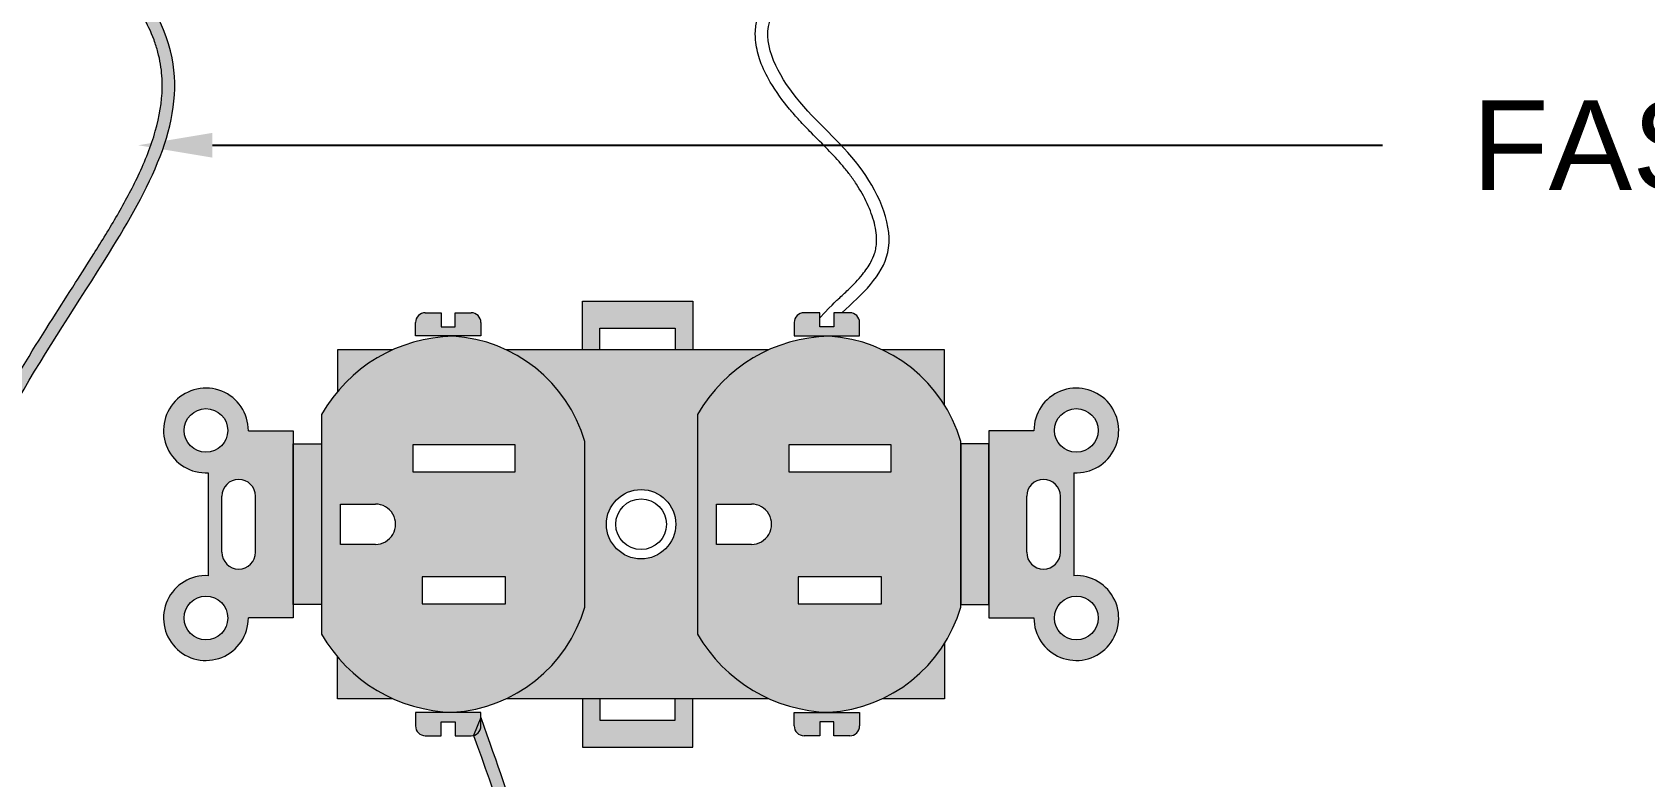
# Model space of a CAD drawing. Header units: metres. Extents: x 81 to 650, y -25 to 177.
# Drawn here: x 243.2 to 260.58, y 65.09 to 73.11 of the extents above; entities that cross this region are included whole.
import ezdxf

# ---------------------------------------------------------------- set-up
doc = ezdxf.new("R2010")
doc.units = ezdxf.units.M
doc.styles.get("Standard").update_dxf_attribs({"font": 'arial.ttf'})

msp = doc.modelspace()

# ---------------------------------------------------------------- hatches: boundary and pattern name
at = {"lineweight": 0, "transparency": 33554687}
h = msp.add_hatch(color=254, dxfattribs=at)
edge = h.paths.add_edge_path()
edge.add_line((242.4160320054772, 74.54457387013639), (242.4160320054772, 74.40605864185176))
edge.add_spline(control_points=[(242.4160320054772, 74.40605864114963), (242.5394347342732, 74.37899765129254), (242.6618649847989, 74.35194201870121), (243.0122047391416, 74.26657016391977), (243.2340451536658, 74.2022014426729), (243.5336045276405, 74.07503855748377), (243.6245639615537, 74.03013372678919), (243.7981856260786, 73.92800542159233), (243.8807898743631, 73.87084083576423), (244.0068185271504, 73.76615177173784), (244.0531857979778, 73.72338220973228), (244.2117952642922, 73.56155310125536), (244.3130346155646, 73.42813727374227), (244.4413072933445, 73.20348760695646), (244.4817426491264, 73.11755347461889), (244.5298572966341, 72.98730956001504), (244.5438088206539, 72.94367184753622), (244.5672553937922, 72.85641584797116), (244.5767135597954, 72.81290806551164), (244.5977520416264, 72.68563892359902), (244.6034572782997, 72.60146066708779), (244.5992599316124, 72.36252343983864), (244.5728023782254, 72.20590580983384), (244.4827922205214, 71.88872808642549), (244.4192341270933, 71.72831079216206), (244.2764478158239, 71.42612719316634), (244.2000096304897, 71.28442279071982), (244.0372847277405, 71.00266736741281), (243.9510306303979, 70.86250264043969), (243.7996548318152, 70.620417013838), (243.7344315271858, 70.5176771118185), (243.5862555528166, 70.2854994294184), (243.5033751389275, 70.15651572079872), (243.2234807911406, 69.71668652148395), (243.0319833817963, 69.40847698493229), (242.6902374583962, 68.77978295417046), (242.5399668202887, 68.45921618695314), (242.3797315669541, 67.99048317070168), (242.3398592396262, 67.85516726656164), (242.2731628686671, 67.57880739922706), (242.2464865493063, 67.43759853835303), (242.2050831751118, 67.13658515997116), (242.1917089235077, 66.97629594321455), (242.1721809415104, 66.35652704496437), (242.2238576256515, 65.8857644691006), (242.458851728488, 64.96295445056143), (242.6422067345862, 64.51086410422516), (243.1413246317389, 63.67084057970254), (243.4571752597573, 63.28289379878237), (244.0004706273559, 62.8108170418281), (244.173323174167, 62.68078399272139), (244.4501543764355, 62.50334568424381), (244.5453558786395, 62.44713480873264), (244.7415781646256, 62.34103353448148), (244.8426975074295, 62.29112771768627), (245.0794624475722, 62.18506818337659), (245.2165995100023, 62.13109333820552), (245.6636326722388, 61.97691048784412), (245.9830763999704, 61.89903828377913), (246.6114346893315, 61.80535084338402), (246.920303531933, 61.78947095008056), (247.3483842463971, 61.81793158431259), (247.4842503173833, 61.8357955607907), (247.7415985478643, 61.88998429579891), (247.8631048532012, 61.92629580016359), (248.0877257475141, 62.01967089791464), (248.190911883402, 62.07676892013745), (248.3245260706427, 62.17788322158043), (248.3643295957328, 62.21256436104971), (248.4378818557749, 62.28727257557142), (248.4716673154118, 62.32743514270982), (248.5460033913138, 62.43207192249514), (248.582478335071, 62.49902569432464), (248.6493622786285, 62.65979045744092), (248.6752557750229, 62.75581331033931), (248.7114100534205, 62.97890092344454), (248.7169892427211, 63.10818215484773), (248.7046103823665, 63.41342640633769), (248.6800167991402, 63.59278736896698), (248.5975254574302, 64.00596845193098), (248.5335112033368, 64.24320414419338), (248.3493010173326, 64.84265043301815), (248.2167534395936, 65.21207101006706), (248.0365119090567, 65.72754512496152)], knot_values=[0, 0, 0, 0, 9.073057945925257, 9.073057945925257, 26.44567447676138, 26.44567447676138, 34.45252759541052, 34.45252759541052, 42.45938071405965, 42.45938071405965, 47.35713095074181, 47.35713095074181, 59.94805723818672, 59.94805723818672, 67.34855939598754, 67.34855939598754, 71.04881047488794, 71.04881047488794, 74.74906155378835, 74.74906155378835, 81.85335676903861, 81.85335676903861, 94.73450696495075, 94.73450696495075, 107.6156571608629, 107.6156571608629, 118.9684716686548, 118.9684716686548, 130.3212861764467, 130.3212861764467, 138.8381669254693, 138.8381669254693, 149.704568109084, 149.704568109084, 176.0471697259053, 176.0471697259053, 202.3897713427266, 202.3897713427266, 212.8188996798059, 212.8188996798059, 223.2480280168851, 223.2480280168851, 234.7228650798959, 234.7228650798959, 267.1749219031595, 267.1749219031595, 299.6269787264232, 299.6269787264232, 332.0790355496869, 332.0790355496869, 345.7552890915074, 345.7552890915074, 352.5934158624177, 352.5934158624177, 359.431542633328, 359.431542633328, 368.1982376255976, 368.1982376255976, 387.4997481471572, 387.4997481471572, 406.8012586687167, 406.8012586687167, 416.2971848494099, 416.2971848494099, 425.793111030103, 425.793111030103, 435.2890372107961, 435.2890372107961, 439.7058859138722, 439.7058859138722, 444.1227346169483, 444.1227346169483, 450.6038820537493, 450.6038820537493, 458.901648507263, 458.901648507263, 469.046633346315, 469.046633346315, 481.8780613937013, 481.8780613937013, 497.4828885742346, 497.4828885742346, 520.2826032805101, 520.2826032805101, 520.2826032805101, 520.2826032805101], degree=3, periodic=0)
edge.add_line((248.0365119090567, 65.72754512496152), (247.9575195398503, 65.53411479383698))
edge.add_spline(control_points=[(247.9575195403578, 65.5341147932549), (248.4072419373275, 64.28010060997161), (249.3494380221847, 61.65286376018679), (243.3694149330141, 61.97147032709285), (241.5055643742563, 67.18005950637047), (243.7990299377922, 70.23793216009193), (245.0810660329345, 72.55015412373717), (244.0098144385103, 74.195294210388), (242.9983190086369, 74.4169648551487), (242.4160320054772, 74.54457387013639)], knot_values=[0, 0, 0, 0, 77.75284976528478, 162.8970028508391, 304.1183109576378, 392.2852581126454, 446.7097837307556, 478.2300157750214, 520.9920404752056, 520.9920404752056, 520.9920404752056, 520.9920404752056], degree=3, periodic=0)
h = msp.add_hatch(color=252, dxfattribs=at)
h.dxf.hatch_style = 1
edge = h.paths.add_edge_path()
edge.add_line((245.5302497188333, 66.80203606553272), (246.0149875474455, 66.80203606529443))
edge.add_line((246.0149875474455, 66.80203606529443), (246.0149875460157, 68.81921292133387))
edge.add_line((246.0149875460157, 68.81921292133387), (245.5302497188333, 68.81921292133387))
edge.add_ellipse((245.0732913949047, 68.82169917718528), major_axis=(-0.3231231122000956, 0.3231231122000956), ratio=0.9999999999999754, start_angle=224.6882635593591, end_angle=498.192810985813)
edge.add_line((245.0987426267149, 68.36544340892027), (245.0987426252847, 67.25580557747065))
edge.add_ellipse((245.0732913944425, 66.79954980868325), major_axis=(-0.3231231125307975, 0.3231231125307975), ratio=0.9999999999999318, start_angle=-48.19281086099384, end_angle=225.311736565466)
edge = h.paths.add_edge_path(flags=16)
edge.add_line((245.6081215153218, 68.11207736296814), (245.6081215146074, 67.50917162389936))
edge.add_ellipse((245.4262751251346, 67.50917162366108), major_axis=(0.1285848151305607, 0.1285848151305607), ratio=0.9999999999998954, start_angle=134.999999999997, end_angle=314.999999999997, ccw=False)
edge.add_line((245.2444287356617, 67.50917162342279), (245.244428734232, 68.11207736296814))
edge.add_ellipse((245.4262751247769, 68.11207736296814), major_axis=(-0.1285848158886234, 0.1285848158886234), ratio=0.9999999999999426, start_angle=-134.9999999999984, end_angle=45.00000000000159, ccw=False)
edge = h.paths.add_edge_path(flags=16)
edge.add_ellipse((245.0732913948779, 68.82169917710002), major_axis=(0.1663689753689431, 0.1663689753689431), ratio=0.9999999999999736, start_angle=45.000000000000796, end_angle=225.0000000000008, ccw=False)
edge.add_ellipse((245.0732913948779, 68.82169917710002), major_axis=(0.1663689753689431, 0.1663689753689431), ratio=0.9999999999999736, start_angle=225.0000000000008, end_angle=405.00000000000074, ccw=False)
edge = h.paths.add_edge_path(flags=16)
edge.add_ellipse((245.0732913952357, 66.79954981000623), major_axis=(0.1663689752001269, 0.1663689752001269), ratio=0.9999999999999707, start_angle=45.00000008715352, end_angle=225.0000000871535, ccw=False)
edge.add_ellipse((245.0732913952357, 66.79954981000623), major_axis=(0.1663689752001269, 0.1663689752001269), ratio=0.9999999999999707, start_angle=225.0000000871534, end_angle=405.0000000871534, ccw=False)
h.paths.add_polyline_path([(246.3187553974868, 66.94450695653171), (246.3187553974868, 68.67674203009659), (246.0149875474455, 68.67674202938264), (246.0149875474455, 66.94450695629342)])
edge = h.paths.add_edge_path()
edge.add_line((247.0883376578573, 69.6915287305855), (246.492841899682, 69.69152873010802))
edge.add_line((246.492841899682, 69.69152873010802), (246.4928419012309, 69.2435393414043))
edge.add_ellipse((247.7706925156088, 68.16471965137036), major_axis=(-1.182529939635946, 1.182529939635946), ratio=0.9999999999999669, start_angle=-20.919385324767916, end_angle=4.827419064819821, ccw=False)
edge = h.paths.add_edge_path()
edge.add_ellipse((247.7706925138757, 67.4565293352903), major_axis=(1.182529939208199, 1.182529939208199), ratio=0.9999999999999853, start_angle=175.1725809647309, end_angle=200.9193853536968, ccw=False)
edge.add_line((246.4928419005165, 66.37770964498753), (246.492841899682, 65.92972025699777))
edge.add_line((246.492841899682, 65.92972025699777), (247.088337657142, 65.9297202562829))
edge = h.paths.add_edge_path()
edge.add_line((248.0365119090567, 69.84028910203136), (248.0365119090567, 69.98445666594665))
edge.add_ellipse((247.9302834908848, 69.98445666660217), major_axis=(-0.07511483484406946, 0.07511483484406946), ratio=0.9999999999999418, start_angle=225.0000000000016, end_angle=314.9999996464354)
edge.add_line((247.9302834915403, 70.09068508477407), (247.7598066875222, 70.09068508429749))
edge.add_line((247.7598066875222, 70.09068508429749), (247.7598066889528, 69.93892993731691))
edge.add_line((247.7598066889528, 69.93892993731691), (247.6081873640302, 69.93892993707863))
edge.add_line((247.6081873640302, 69.93892993707863), (247.6081873640302, 70.09068508453578))
edge.add_line((247.6081873640302, 70.09068508453578), (247.4377105622772, 70.09068508477407))
edge.add_ellipse((247.4377105625155, 69.98445666547008), major_axis=(-0.0751148356445839, 0.0751148356445839), ratio=0.9999999999998517, start_angle=-44.9999998714805, end_angle=45.00000012852799)
edge.add_line((247.3314821432115, 69.98445666523179), (247.3314821424971, 69.84028910298542))
edge.add_line((247.3314821424971, 69.84028910298542), (248.0365119090567, 69.84028910203136))
edge = h.paths.add_edge_path()
edge.add_line((247.6081873647455, 65.53056390185515), (247.6081873647455, 65.6823190493123))
edge.add_line((247.6081873647455, 65.6823190493123), (247.7598066882375, 65.6823190493123))
edge.add_line((247.7598066882375, 65.6823190493123), (247.7598066882375, 65.53056390209252))
edge.add_line((247.7598066882375, 65.53056390209252), (247.930283490825, 65.53056390185515))
edge.add_ellipse((247.9302834921756, 65.63679231965021), major_axis=(-0.07511483457752448, 0.07511483457752448), ratio=0.9999999999991711, start_angle=134.9999992715115, end_angle=149.8560452325922)
edge.add_line((247.9575195403578, 65.5341147932549), (248.0365119090567, 65.72754512496152))
edge.add_line((248.0365119090567, 65.72754512496152), (248.0365119090567, 65.78095988435956))
edge.add_line((248.0365119090567, 65.78095988435956), (247.3314821432115, 65.78095988412127))
edge.add_line((247.3314821432115, 65.78095988412127), (247.3314821439268, 65.63679232092085))
edge.add_ellipse((247.437710562754, 65.63679232044404), major_axis=(-0.07511483530743167, 0.07511483530743167), ratio=0.999999999999901, start_angle=44.99999974283271, end_angle=134.999999742827)
edge.add_line((247.4377105622772, 65.53056390161686), (247.6081873647455, 65.53056390185515))
edge = h.paths.add_edge_path()
edge.add_ellipse((251.8229049172509, 67.45652934041362), major_axis=(1.182529942366136, 1.182529942366136), ratio=0.9999999999999654, start_angle=164.7496594179797, end_angle=200.9193854415276, ccw=False)
edge.add_line((250.3709677991156, 66.6266903595469), (250.3709677991156, 68.9945586275598))
edge.add_ellipse((251.8229049157777, 68.16471964745207), major_axis=(-1.182529941195401, 1.182529941195401), ratio=0.9999999999999811, start_angle=-20.919385444617376, end_angle=15.250340579551278, ccw=False)
edge.add_line((251.1405500603202, 69.69152873010802), (248.309052513409, 69.69152872986973))
edge.add_ellipse((247.64214934754, 68.26360749986284), major_axis=(-1.11438747115863, 1.11438747115863), ratio=0.9999999999999654, start_angle=241.2326385560886, end_angle=289.9653187727754, ccw=False)
edge.add_line((249.1553040791038, 68.70415446682176), (249.1553040782693, 66.91709452028493))
edge.add_ellipse((247.642149346395, 67.35764148508349), major_axis=(1.114387470942448, 1.114387470942448), ratio=0.9999999999999638, start_angle=250.03468130706278, end_angle=298.7673615224778, ccw=False)
edge.add_line((248.3090525141243, 65.9297202562829), (251.1405500610355, 65.9297202562829))
edge = h.paths.add_edge_path(flags=16)
edge.add_ellipse((249.7631359390499, 67.81062449319546), major_axis=(-0.2642617988080143, 0.2642617988080143), ratio=0.999999999999956, start_angle=134.9999999999987, end_angle=314.99999999999875, ccw=False)
edge.add_ellipse((249.7631359390499, 67.81062449319546), major_axis=(-0.2642617988080143, 0.2642617988080143), ratio=0.999999999999956, start_angle=-45.00000000000131, end_angle=134.9999999999987, ccw=False)
edge = h.paths.add_edge_path(flags=0)
edge.add_ellipse((249.7631359390499, 67.81062449331415), major_axis=(0.192951392698912, 0.192951392698912), ratio=0.9999999999999509, start_angle=225.0000000000014, end_angle=405.0000000000014, ccw=False)
edge.add_ellipse((249.7631359390499, 67.81062449331415), major_axis=(0.192951392698912, 0.192951392698912), ratio=0.9999999999999509, start_angle=45.00000000000142, end_angle=225.0000000000014, ccw=False)
h.paths.add_polyline_path([(250.3195968702317, 65.40699289841808), (250.3195968702317, 65.92972025699777), (250.1310031265499, 65.92972025747525), (250.1310031273844, 65.69739703221506), (249.318599447775, 65.69739703197678), (249.318599447775, 65.9297202562829), (249.1300057033778, 65.9297202565212), (249.1300057042123, 65.40699289889557)])
h.paths.add_polyline_path([(250.1310031265499, 69.92385195465243), (250.1310031273844, 69.69152873010802), (250.3195968702317, 69.69152873010802), (250.3195968695173, 70.21425608773455), (249.1300057042123, 70.2142560886877), (249.1300057042123, 69.69152873010802), (249.318599447775, 69.69152872963144), (249.3185994470606, 69.92385195417586)])
edge = h.paths.add_edge_path()
edge.add_line((252.1181204311134, 69.84028910227056), (252.1181204311134, 69.98445666547008))
edge.add_ellipse((252.0118920119884, 69.98445666564902), major_axis=(-0.0751148355180496, 0.0751148355180496), ratio=0.9999999999999167, start_angle=225.0000000000024, end_angle=314.9999999034822)
edge.add_line((252.0118920121673, 70.09068508477407), (251.8414152095798, 70.09068508525064))
edge.add_line((251.8414152095798, 70.09068508525064), (251.8414152095798, 69.93892993779349))
edge.add_line((251.8414152095798, 69.93892993779349), (251.6897958860878, 69.93892993779349))
edge.add_line((251.6897958860878, 69.93892993779349), (251.6897958860878, 70.09068508501235))
edge.add_line((251.6897958860878, 70.09068508501235), (251.5193190836195, 70.09068508453578))
edge.add_ellipse((251.5193190830233, 69.98445666606625), major_axis=(-0.07511483505453499, 0.07511483505453499), ratio=0.9999999999997343, start_angle=-45.00000032156225, end_angle=44.99999967845297)
edge.add_line((251.4130906645538, 69.98445666666242), (251.4130906653883, 69.84028910227056))
edge.add_line((251.4130906653883, 69.84028910227056), (252.1181204311134, 69.84028910227056))
edge = h.paths.add_edge_path()
edge.add_line((253.0334299784187, 69.09464008088338), (253.033429976988, 69.69152872986973))
edge.add_line((253.033429976988, 69.69152872986973), (252.361264916468, 69.6915287303463))
edge.add_ellipse((251.6943617489098, 68.26360750100794), major_axis=(-1.114387471235739, 1.114387471235739), ratio=0.999999999999992, start_angle=256.8239493726295, end_angle=289.96531870685004, ccw=False)
edge = h.paths.add_edge_path()
edge.add_line((253.0334299777033, 65.92972025699777), (253.0334299777033, 66.52660890503097))
edge.add_ellipse((251.694361749355, 67.3576414853097), major_axis=(1.114387470688889, 1.114387470688889), ratio=0.9999999999999696, start_angle=250.0346812597163, end_angle=283.1760505926645, ccw=False)
edge.add_line((252.3612649157527, 65.9297202562829), (253.0334299777033, 65.92972025699777))
edge = h.paths.add_edge_path()
edge.add_ellipse((252.0118920117496, 65.63679232050362), major_axis=(-0.0751148351810613, 0.0751148351810613), ratio=0.9999999999998817, start_angle=134.9999998394645, end_angle=224.9999998394713)
edge.add_line((252.1181204303981, 65.63679232020598), (252.1181204318287, 65.78095988412127))
edge.add_line((252.1181204318287, 65.78095988412127), (251.4130906645538, 65.78095988459785))
edge.add_line((251.4130906645538, 65.78095988459785), (251.4130906653883, 65.63679232115913))
edge.add_ellipse((251.5193190836795, 65.63679232038379), major_axis=(-0.07511483492848046, 0.07511483492848046), ratio=0.999999999999867, start_angle=44.9999995818111, end_angle=134.9999995818034)
edge.add_line((251.5193190829042, 65.53056390209252), (251.6897958860878, 65.53056390161686))
edge.add_line((251.6897958860878, 65.53056390161686), (251.6897958846572, 65.68231904859744))
edge.add_line((251.6897958846572, 65.68231904859744), (251.8414152095798, 65.68231904883572))
edge.add_line((251.8414152095798, 65.68231904883572), (251.8414152111296, 65.53056390185515))
edge.add_line((251.8414152111296, 65.53056390185515), (252.011892011452, 65.53056390185515))
h.paths.add_polyline_path([(253.5112843306543, 66.94450695629342), (253.5112843306543, 68.67674203009659), (253.2075164807321, 68.67674202985921), (253.2075164807321, 66.94450695629342)])
edge = h.paths.add_edge_path()
edge.add_ellipse((254.4529804831292, 66.79954980914916), major_axis=(-0.323123112069141, 0.323123112069141), ratio=0.9999999999999849, start_angle=44.68826355226376, end_angle=318.1928109788317)
edge.add_line((254.427529251385, 67.25580557723237), (254.4275292499543, 68.3654434084437))
edge.add_ellipse((254.4529804830251, 68.82169917562425), major_axis=(-0.3231231114841126, 0.3231231114841126), ratio=0.9999999999999687, start_angle=131.8071888487937, end_angle=405.3117362753664)
edge.add_line((253.9960221601019, 68.8192129210965), (253.5112843306543, 68.8192129208582))
edge.add_line((253.5112843306543, 68.8192129208582), (253.5112843292237, 66.80203606481786))
edge.add_line((253.5112843292237, 66.80203606481786), (253.9960221593861, 66.80203606505614))
edge = h.paths.add_edge_path(flags=16)
edge.add_line((253.9181503636124, 67.50917162389936), (253.918150362778, 68.11207736225327))
edge.add_ellipse((254.099996752608, 68.11207736225327), major_axis=(0.1285848153831423, 0.1285848153831423), ratio=0.9999999999998916, start_angle=-45.000000000003126, end_angle=134.9999999999969, ccw=False)
edge.add_line((254.2818431424381, 68.11207736225327), (254.2818431424381, 67.5091716231845))
edge.add_ellipse((254.0999967530253, 67.50917162354193), major_axis=(0.1285848150881097, 0.1285848150881097), ratio=0.9999999999999848, start_angle=134.9999998873808, end_angle=314.99999988738085, ccw=False)
edge = h.paths.add_edge_path(flags=16)
edge.add_ellipse((254.4529804833415, 66.79954980976794), major_axis=(0.1663689748631353, 0.1663689748631353), ratio=0.9999999999999964, start_angle=225.0000000000001, end_angle=405.0000000000001, ccw=False)
edge.add_ellipse((254.4529804833415, 66.79954980976794), major_axis=(0.1663689748631353, 0.1663689748631353), ratio=0.9999999999999964, start_angle=45.00000000000023, end_angle=225.0000000000001, ccw=False)
edge = h.paths.add_edge_path(flags=16)
edge.add_ellipse((254.4529804833415, 68.82169917674258), major_axis=(0.1663689751162041, 0.1663689751162041), ratio=0.999999999999935, start_angle=225.0000000000018, end_angle=405.0000000000018, ccw=False)
edge.add_ellipse((254.4529804833415, 68.82169917674258), major_axis=(0.1663689751162041, 0.1663689751162041), ratio=0.999999999999935, start_angle=45.000000000001876, end_angle=225.0000000000019, ccw=False)
h = msp.add_hatch(color=254, dxfattribs=at)
h.dxf.hatch_style = 1
edge = h.paths.add_edge_path()
edge.add_line((253.2075164807321, 66.91709452004665), (253.2075164791823, 68.70415446706005))
edge.add_ellipse((251.6943617490066, 68.26360750269177), major_axis=(1.114387469704179, 1.114387469704179), ratio=0.9999999999999933, start_angle=331.232638479764, end_angle=401.5484784951662)
edge.add_ellipse((251.822904916005, 68.16471964718326), major_axis=(-1.182529941429237, 1.182529941429237), ratio=0.9999999999999835, start_angle=-43.84661382711861, end_angle=15.25034057541896)
edge.add_line((250.3709677991156, 68.9945586275598), (250.3709677991156, 66.6266903595469))
edge.add_ellipse((251.8229049158107, 67.45652933909271), major_axis=(1.182529941018461, 1.182529941018461), ratio=0.9999999999999911, start_angle=164.7496594031747, end_angle=223.8466138088643)
edge.add_ellipse((251.6943617492041, 67.35764148596586), major_axis=(-1.114387470928832, 1.114387470928832), ratio=0.9999999999999876, start_angle=138.4515214677895, end_angle=208.7673614798419)
h.paths.add_polyline_path([(252.3550232427598, 67.24433640308592), (252.3550232412105, 66.95393226928894), (251.4555763745794, 66.95393226928894), (251.4555763745794, 67.24433640237015)], flags=16)
h.paths.add_polyline_path([(251.354025882412, 68.37691258378248), (251.3540258832464, 68.66731671734027), (252.4565737340937, 68.66731671734027), (252.4565737333779, 68.37691258402077)], flags=16)
edge = h.paths.add_edge_path(flags=16)
edge.add_line((250.9512560137988, 67.59282134242216), (250.5740686553005, 67.59282134265953))
edge.add_line((250.5740686553005, 67.59282134265953), (250.5740686553005, 68.02842764396877))
edge.add_line((250.5740686553005, 68.02842764396877), (250.9512560146333, 68.02842764444534))
edge.add_ellipse((250.951256014216, 67.81062449343375), major_axis=(-0.1540100850441051, 0.1540100850441051), ratio=0.9999999999998825, start_angle=134.999999890239, end_angle=314.999999890239, ccw=False)
edge = h.paths.add_edge_path()
edge.add_line((249.1553040782693, 66.91709452028493), (249.1553040791038, 68.70415446682176))
edge.add_ellipse((247.6421493479646, 68.26360750072634), major_axis=(1.114387470699634, 1.114387470699634), ratio=0.9999999999999883, start_angle=331.2326385302614, end_angle=401.5484785456638)
edge.add_ellipse((247.770692513956, 68.16471964820641), major_axis=(-1.182529940373175, 1.182529940373175), ratio=0.9999999999999898, start_angle=-43.84661381598846, end_angle=15.25034058654954)
edge.add_line((246.3187553982021, 68.9945586275598), (246.3187553960566, 66.62669035859284))
edge.add_ellipse((247.7706925124153, 67.45652933999664), major_axis=(1.1825299414639, 1.1825299414639), ratio=0.9999999999999709, start_angle=164.7496594641584, end_angle=223.8466138698495)
edge.add_ellipse((247.6421493471585, 67.35764148561177), major_axis=(-1.114387470528474, 1.114387470528474), ratio=0.9999999999999936, start_angle=138.4515214842274, end_angle=208.7673614962792)
h.paths.add_polyline_path([(248.3028108404161, 67.24433640332421), (248.3028108404161, 66.95393226928894), (247.4033639729502, 66.95393226952723), (247.4033639729502, 67.24433640260753)], flags=16)
h.paths.add_polyline_path([(248.4043613317491, 68.3769125835442), (247.3018134807827, 68.3769125835442), (247.3018134816172, 68.66731671734027), (248.4043613324644, 68.66731671662541)], flags=16)
edge = h.paths.add_edge_path(flags=16)
edge.add_line((246.8990436121704, 67.59282134218387), (246.5218562529568, 67.59282134194558))
edge.add_line((246.5218562529568, 67.59282134194558), (246.5218562537913, 68.02842764420706))
edge.add_line((246.5218562537913, 68.02842764420706), (246.8990436121704, 68.02842764492192))
edge.add_ellipse((246.8990436121704, 67.8106244935529), major_axis=(-0.1540100852968405, 0.1540100852968405), ratio=0.9999999999999696, start_angle=134.9999999999991, end_angle=314.99999999999915, ccw=False)

# ---------------------------------------------------------------- linework, layer by layer
at = {"linetype": 'ByBlock', "lineweight": -2, "transparency": 33554687}
for p, q in [((245.1439018400824, 71.89601560222212), (255.0700809359765, 71.89601560222212)), ((255.0700809359765, 71.89601560222212), (257.7530090515381, 71.89601560222212))]:
    msp.add_line(p, q, dxfattribs=at)
at = {"lineweight": 0, "transparency": 33554687}
for p, q in [((249.1300057042123, 69.69152873010802), (249.1300057042123, 70.2142560886877)), ((249.1300057042123, 70.2142560886877), (250.3195968695173, 70.21425608773455)), ((250.3195968695173, 70.21425608773455), (250.3195968702317, 69.69152873010802)), ((247.4377105622772, 70.09068508477407), (247.6081873640302, 70.09068508453578)), ((247.6081873640302, 70.09068508453578), (247.6081873640302, 69.93892993707863)), ((247.7598066875222, 70.09068508429749), (247.9302834915403, 70.09068508477407)), ((247.7598066889528, 69.93892993731691), (247.7598066875222, 70.09068508429749)), ((251.6897958860878, 70.09068508501235), (251.5193190836195, 70.09068508453578)), ((251.6897958860878, 69.93892993779349), (251.6897958860878, 70.09068508501235)), ((252.0118920121673, 70.09068508477407), (251.8414152095798, 70.09068508525064)), ((251.8414152095798, 70.09068508525064), (251.8414152095798, 69.93892993779349)), ((247.3314821424971, 69.84028910298542), (247.3314821432115, 69.98445666523179)), ((247.6081873640302, 69.93892993707863), (247.7598066889528, 69.93892993731691)), ((248.0365119090567, 69.98445666594665), (248.0365119090567, 69.84028910203136)), ((249.318599447775, 69.69152872963144), (249.3185994470606, 69.92385195417586)), ((249.3185994470606, 69.92385195417586), (250.1310031265499, 69.92385195465243)), ((250.1310031265499, 69.92385195465243), (250.1310031273844, 69.69152873010802)), ((251.4130906645538, 69.98445666666242), (251.4130906653883, 69.84028910227056)), ((251.8414152095798, 69.93892993779349), (251.6897958860878, 69.93892993779349)), ((252.1181204311134, 69.84028910227056), (252.1181204311134, 69.98445666547008)), ((247.0883376578573, 69.6915287305855), (246.492841899682, 69.69152873010802)), ((246.492841899682, 69.69152873010802), (246.4928419012309, 69.2435393414043)), ((248.0365119090567, 69.84028910203136), (247.3314821424971, 69.84028910298542)), ((251.1405500603202, 69.69152873010802), (248.309052513409, 69.69152872986973)), ((250.3195968702317, 69.69152873010802), (249.1300057042123, 69.69152873010802)), ((250.1310031273844, 69.69152873010802), (249.318599447775, 69.69152872963144)), ((251.4130906653883, 69.84028910227056), (252.1181204311134, 69.84028910227056)), ((253.033429976988, 69.69152872986973), (252.361264916468, 69.6915287305855)), ((253.0334299784187, 69.09464008088338), (253.033429976988, 69.69152872986973)), ((246.3187553982021, 68.9945586275598), (246.3187553960566, 66.62669035859284)), ((250.3709677991156, 68.9945586275598), (250.3709677991156, 66.6266903595469)), ((245.5302497188333, 68.81921292133387), (246.0149875460157, 68.81921292133387)), ((246.0149875460157, 68.81921292133387), (246.0149875474455, 66.80203606529443)), ((253.9960221601019, 68.8192129210965), (253.5112843306543, 68.8192129208582)), ((253.5112843306543, 68.8192129208582), (253.5112843292237, 66.80203606481786)), ((246.0149875474455, 66.94450695629342), (246.0149875474455, 68.67674202938264)), ((246.0149875474455, 68.67674202938264), (246.3187553974868, 68.67674203009659)), ((246.3187553974868, 68.67674203009659), (246.3187553974868, 66.94450695653171)), ((247.3018134816172, 68.66731671734027), (247.3018134807827, 68.3769125835442)), ((248.4043613324644, 68.66731671662541), (247.3018134816172, 68.66731671734027)), ((248.4043613317491, 68.3769125835442), (248.4043613324644, 68.66731671662541)), ((249.1553040782693, 66.91709452028493), (249.1553040791038, 68.70415446682176)), ((251.3540258832464, 68.66731671734027), (251.354025882412, 68.37691258378248)), ((252.4565737340937, 68.66731671734027), (251.3540258832464, 68.66731671734027)), ((252.4565737333779, 68.37691258402077), (252.4565737340937, 68.66731671734027)), ((253.2075164807321, 66.91709452004665), (253.2075164791823, 68.70415446706005)), ((253.2075164807321, 68.67674202985921), (253.2075164807321, 66.94450695629342)), ((253.5112843306543, 68.67674203009659), (253.2075164807321, 68.67674202985921)), ((253.5112843306543, 66.94450695629342), (253.5112843306543, 68.67674203009659)), ((245.0987426267149, 68.36544340892027), (245.0987426252847, 67.25580557747065)), ((247.3018134807827, 68.3769125835442), (248.4043613317491, 68.3769125835442)), ((251.354025882412, 68.37691258378248), (252.4565737333779, 68.37691258402077)), ((254.4275292499543, 68.3654434084437), (254.427529251385, 67.25580557723237)), ((245.2444287356617, 67.50917162342279), (245.244428734232, 68.11207736296814)), ((245.6081215146074, 67.50917162389936), (245.6081215153218, 68.11207736296814)), ((246.5218562529568, 67.59282134194558), (246.5218562537913, 68.02842764420706)), ((246.5218562537913, 68.02842764420706), (246.8990436121704, 68.02842764492192)), ((250.5740686553005, 67.59282134265953), (250.5740686553005, 68.02842764396877)), ((250.5740686553005, 68.02842764396877), (250.9512560146333, 68.02842764444534)), ((253.9181503636124, 67.50917162389936), (253.918150362778, 68.11207736225327)), ((254.2818431424381, 67.5091716231845), (254.2818431424381, 68.11207736225327)), ((246.8990436121704, 67.59282134218387), (246.5218562529568, 67.59282134194558)), ((250.9512560137988, 67.59282134242216), (250.5740686553005, 67.59282134265953)), ((247.4033639729502, 67.24433640260753), (247.4033639729502, 66.95393226952723)), ((248.3028108404161, 67.24433640332421), (247.4033639729502, 67.24433640260753)), ((248.3028108404161, 66.95393226928894), (248.3028108404161, 67.24433640332421)), ((251.4555763745794, 67.24433640237015), (251.4555763745794, 66.95393226928894)), ((252.3550232427598, 67.24433640308592), (251.4555763745794, 67.24433640237015)), ((252.3550232412105, 66.95393226928894), (252.3550232427598, 67.24433640308592)), ((246.3187553974868, 66.94450695653171), (246.0149875474455, 66.94450695629342)), ((247.4033639729502, 66.95393226952723), (248.3028108404161, 66.95393226928894)), ((251.4555763745794, 66.95393226928894), (252.3550232412105, 66.95393226928894)), ((253.2075164807321, 66.94450695629342), (253.5112843306543, 66.94450695629342)), ((246.0149875474455, 66.80203606529443), (245.5302497188333, 66.80203606553272)), ((253.5112843292237, 66.80203606481786), (253.9960221593861, 66.80203606505614)), ((253.0334299777033, 66.52660890503097), (253.0334299777033, 65.92972025699777)), ((246.492841899682, 65.92972025699777), (246.4928419005165, 66.37770964498753)), ((247.088337657142, 65.9297202562829), (246.492841899682, 65.92972025699777)), ((251.1405500610355, 65.9297202562829), (248.3090525141243, 65.9297202562829)), ((249.1300057033778, 65.9297202565212), (249.1300057042123, 65.40699289889557)), ((250.3195968702317, 65.92972025699777), (249.1300057033778, 65.9297202565212)), ((249.318599447775, 65.9297202562829), (249.318599447775, 65.69739703197678)), ((250.1310031265499, 65.92972025747525), (249.318599447775, 65.9297202562829)), ((250.1310031273844, 65.69739703221506), (250.1310031265499, 65.92972025747525)), ((250.3195968702317, 65.40699289841808), (250.3195968702317, 65.92972025699777)), ((253.0334299777033, 65.92972025699777), (252.3612649157527, 65.9297202562829)), ((248.0365119090567, 65.78095988435956), (247.3314821432115, 65.78095988412127)), ((247.3314821432115, 65.78095988412127), (247.3314821439268, 65.63679232092085)), ((248.0365119090567, 65.72754512496152), (247.9575195403578, 65.5341147932549)), ((248.0365119097711, 65.63679232020598), (248.0365119090567, 65.78095988435956)), ((249.318599447775, 65.69739703197678), (250.1310031273844, 65.69739703221506)), ((251.4130906653883, 65.63679232115913), (251.4130906645538, 65.78095988459785)), ((251.4130906645538, 65.78095988459785), (252.1181204318287, 65.78095988412127)), ((252.1181204318287, 65.78095988412127), (252.1181204303981, 65.63679232020598)), ((247.4377105622772, 65.53056390161686), (247.6081873647455, 65.53056390185515)), ((247.6081873647455, 65.53056390185515), (247.6081873647455, 65.6823190493123)), ((247.6081873647455, 65.6823190493123), (247.7598066882375, 65.6823190493123)), ((247.7598066882375, 65.6823190493123), (247.7598066882375, 65.53056390209252)), ((247.7598066882375, 65.53056390209252), (247.930283490825, 65.53056390185515)), ((251.6897958860878, 65.53056390161686), (251.5193190829042, 65.53056390209252)), ((251.8414152095798, 65.68231904883572), (251.6897958846572, 65.68231904859744)), ((251.6897958846572, 65.68231904859744), (251.6897958860878, 65.53056390161686)), ((251.8414152111296, 65.53056390185515), (251.8414152095798, 65.68231904883572)), ((252.011892011452, 65.53056390185515), (251.8414152111296, 65.53056390185515)), ((249.1300057042123, 65.40699289889557), (250.3195968702317, 65.40699289841808))]:
    msp.add_line(p, q, dxfattribs=at)
for centre, major_axis, ratio, start_param, end_param in [((247.4377105625155, 69.98445666547008), (-0.07511483564458389, 0.07511483564458389), 0.9999999999998517, -0.7853981611543599, 0.785398165640685), ((247.9302834908848, 69.98445666660217), (-0.07511483484406946, 0.07511483484406946), 0.9999999999999418, 3.926990816987271, 5.497787137611271), ((251.5193190830233, 69.98445666606625), (-0.07511483505453498, 0.07511483505453498), 0.9999999999997343, -0.7853981690097683, 0.7853981577853939), ((252.0118920119884, 69.98445666564902), (-0.07511483551804958, 0.07511483551804958), 0.9999999999999167, 3.926990816987283, 5.497787142097584), ((247.7706925137524, 68.1647196480771), (-1.182529940805885, 1.182529940805885), 0.9999999999999991, -0.7652678234593983, 0.2661686193295754), ((247.6421493460426, 68.26360750026919), (-1.114387470791717, 1.114387470791717), 0.9999999999999845, 4.210303730893002, 5.437546739827837), ((251.8229049153807, 68.16471964736041), (-1.182529940805885, 1.182529940805885), 0.9999999999999991, -0.7652678234593983, 0.2661686193295754), ((251.6943617491016, 68.26360750050748), (-1.114387470791717, 1.114387470791717), 0.9999999999999845, 4.210303730893002, 5.437546739827837), ((245.0732913948779, 68.82169917721961), (-0.3231231120689977, 0.3231231120689977), 0.9999999999999064, 3.921549938177798, 8.695104913793697), ((254.4529804833415, 68.82169917721961), (0.3231231120689909, 0.3231231120689909), 0.9999999999999476, 3.871265737015483, 8.644820727113387), ((245.0732913948779, 68.82169917721961), (0.1663689750657257, 0.1663689750657257), 0.9999999999998658, 5.49778714378207, 11.78097245096166), ((254.4529804833415, 68.82169917721961), (0.1663689750657257, 0.1663689750657257), 0.9999999999998658, 5.49778714378207, 11.78097245096166), ((245.4262751251937, 68.11207736320551), (-0.1285848153677636, 0.1285848153677636), 0.9999999999999608, 3.926990835177204, 7.068583488766997), ((254.0999967523099, 68.11207736225327), (-0.1285848153677636, 0.1285848153677636), 0.9999999999999608, 3.926990835177204, 7.068583488766997), ((249.7631359390499, 67.81062449379164), (-0.2642617987896789, 0.2642617987896789), 0.9999999999999696, 3.926990816987256, 10.21017612416684), ((246.8990436121704, 67.81062449283758), (-0.1540100850700735, 0.1540100850700735), 0.9999999999999136, 2.356194552037985, 5.497787205627779), ((249.7631359390499, 67.81062449379164), (0.192951392676813, 0.192951392676813), 0.9999999999999194, 5.497787143782098, 11.78097245096168), ((250.9512560137988, 67.81062449283758), (-0.1540100850700735, 0.1540100850700735), 0.9999999999999136, 2.356194552037985, 5.497787205627779), ((245.4262751251937, 67.50917162413765), (-0.1285848153677636, 0.1285848153677636), 0.9999999999999608, 0.7853981815873321, 3.926990835177125), ((254.0999967514755, 67.5091716231845), (-0.1285848153677636, 0.1285848153677636), 0.9999999999999608, 0.7853981815873321, 3.926990835177125), ((245.0732913955936, 66.7995498096488), (0.3231231120689909, 0.3231231120689909), 0.9999999999999476, 0.7296730834256907, 5.503228073523595), ((254.4529804833415, 66.79954980917131), (-0.3231231120689977, 0.3231231120689977), 0.9999999999999064, 0.7799572845880056, 5.553512260203904), ((245.0732913955936, 66.7995498096488), (0.1663689750657257, 0.1663689750657257), 0.9999999999998658, 5.49778714378207, 11.78097245096166), ((247.6421493474724, 67.35764148564516), (-1.114387470791704, 1.114387470791704), 0.9999999999999831, 2.416434945377021, 3.643677871849425), ((251.694361749816, 67.35764148540687), (-1.114387470791704, 1.114387470791704), 0.9999999999999831, 2.416434945377021, 3.643677871849425), ((254.4529804833415, 66.79954980917131), (0.1663689750657257, 0.1663689750657257), 0.9999999999998658, 5.49778714378207, 11.78097245096166), ((247.7706925137524, 67.45652933879131), (1.182529940805889, 1.182529940805889), 0.9999999999999869, 2.875424119092761, 3.906860451579332), ((251.8229049153807, 67.45652933950618), (1.182529940805889, 1.182529940805889), 0.9999999999999869, 2.875424119092761, 3.906860451579332), ((247.437710562754, 65.63679232044404), (-0.07511483530743167, 0.07511483530743167), 0.999999999999901, 0.7853981589090324, 2.356194485703829), ((247.9302834911226, 65.63679232050362), (-0.0751148351810613, 0.0751148351810613), 0.9999999999998817, 2.356194487390472, 3.926990814185487), ((251.5193190836795, 65.63679232038379), (-0.07511483492848045, 0.07511483492848045), 0.999999999999867, 0.7853981560986751, 2.356194482893438), ((252.0118920117496, 65.63679232050362), (-0.0751148351810613, 0.0751148351810613), 0.9999999999998817, 2.356194487390472, 3.926990814185487)]:
    msp.add_ellipse(centre, major_axis=major_axis, ratio=ratio, start_param=start_param, end_param=end_param, dxfattribs=at)
for points, knots in [([(247.9575195402386, 65.53411479301661), (248.4072419373342, 64.28010060917667), (249.3494380218734, 61.65286375906389), (243.3694149323551, 61.97147032807644), (241.5055643732863, 67.18005950655481), (243.799029939357, 70.23793215972593), (245.0810660318242, 72.55015412311853), (244.009814439322, 74.19529421102254), (242.9983190080197, 74.41696485545748), (242.4160320054772, 74.5445738698981)], [0, 0, 0, 0, 1.575355310434414, 3.300466276163259, 6.161759956445371, 7.948115940092213, 9.050814627938355, 9.689448003924042, 10.5558520382083, 10.5558520382083, 10.5558520382083, 10.5558520382083]), ([(248.0365119088175, 65.72754512496152), (248.2167534393553, 65.21207101006706), (248.3493010170938, 64.84265043301815), (248.5335112033368, 64.24320414419338), (248.5975254574302, 64.0059684516927), (248.6800167989019, 63.59278736872869), (248.7046103822473, 63.41342640633769), (248.7169892427211, 63.10818215484773), (248.7114100534205, 62.97890092320625), (248.6752557747842, 62.7558133100992), (248.6493622783902, 62.65979045744001), (248.582478335071, 62.49902569408636), (248.5460033911946, 62.43207192225685), (248.4716673154118, 62.32743514247153), (248.4378818557749, 62.28727257533131), (248.3643295954945, 62.21256436104971), (248.3245260706427, 62.17788322158043), (248.1909118831637, 62.07676892013745), (248.0877257475141, 62.01967089767635), (247.8631048529629, 61.92629579992348), (247.7415985477452, 61.88998429556062), (247.4842503173833, 61.83579556055241), (247.348384246278, 61.81793158431259), (246.920303531933, 61.78947095008056), (246.6114346893315, 61.80535084314573), (245.9830763999704, 61.89903828377913), (245.6636326722388, 61.97691048784412), (245.216599509764, 62.13109333820552), (245.0794624473343, 62.1850681831383), (244.8426975074295, 62.29112771768627), (244.7415781645069, 62.34103353424229), (244.5453558786395, 62.44713480849435), (244.4501543761972, 62.50334568400552), (244.1733231739287, 62.6807839924831), (244.0004706271176, 62.81081704158981), (243.4571752597573, 63.28289379854408), (243.1413246317389, 63.67084057946425), (242.6422067343475, 64.51086410398688), (242.4588517283679, 64.96295445032314), (242.2238576256515, 65.8857644691006), (242.1721809412721, 66.35652704496437), (242.1917089235077, 66.97629594297626), (242.2050831748726, 67.13658515997116), (242.2464865493063, 67.43759853811474), (242.2731628686671, 67.57880739922706), (242.3398592393879, 67.85516726632335), (242.3797315667153, 67.99048317046339), (242.5399668202887, 68.45921618671576), (242.6902374583962, 68.77978295393217), (243.0319833815576, 69.40847698469219), (243.2234807909014, 69.71668652148304), (243.5033751389275, 70.15651572056044), (243.5862555528166, 70.2854994291801), (243.7344315270667, 70.51767711158021), (243.7996548316956, 70.6204170135997), (243.9510306302788, 70.8625026402014), (244.0372847277405, 71.00266736741281), (244.2000096304897, 71.28442279048153), (244.2764478158239, 71.42612719316543), (244.4192341268541, 71.72831079192378), (244.4827922202827, 71.88872808642549), (244.5728023779872, 72.20590580959373), (244.5992599314937, 72.36252343983864), (244.603457278061, 72.6014606668495), (244.5977520415069, 72.68563892336073), (244.5767135596753, 72.81290806527335), (244.567255393553, 72.85641584797116), (244.5438088205339, 72.94367184753622), (244.5298572965149, 72.98730955977493), (244.4817426488886, 73.1175534743806), (244.4413072931053, 73.20348760671817), (244.3130346153263, 73.42813727374136), (244.2117952642922, 73.56155310125536), (244.0531857978586, 73.72338220949399), (244.0068185271504, 73.76615177173784), (243.880789874244, 73.87084083552594), (243.7981856258394, 73.92800542135404), (243.6245639614345, 74.0301337265509), (243.5336045275213, 74.07503855724548), (243.2340451534275, 74.2022014426729), (243.0122047391416, 74.26657016391977), (242.6618649847989, 74.35194201846292), (242.539434734154, 74.37899765105425), (242.4160320054772, 74.40605864091134)], [0, 0, 0, 0, 22.79971470627554, 22.79971470627554, 38.40454188680883, 38.40454188680883, 51.23596993419511, 51.23596993419511, 61.38095477324707, 61.38095477324707, 69.67872122676083, 69.67872122676083, 76.15986866356177, 76.15986866356177, 80.5767173666379, 80.5767173666379, 84.99356606971402, 84.99356606971402, 94.48949225040712, 94.48949225040712, 103.9854184311002, 103.9854184311002, 113.4813446117934, 113.4813446117934, 132.7828551333529, 132.7828551333529, 152.0843656549125, 152.0843656549125, 160.8510606471821, 160.8510606471821, 167.6891874180924, 167.6891874180924, 174.5273141890027, 174.5273141890027, 188.2035677308232, 188.2035677308232, 220.6556245540869, 220.6556245540869, 253.1076813773505, 253.1076813773505, 285.5597382006142, 285.5597382006142, 297.034575263625, 297.034575263625, 307.4637036007042, 307.4637036007042, 317.8928319377835, 317.8928319377835, 344.2354335546048, 344.2354335546048, 370.5780351714261, 370.5780351714261, 381.4444363550408, 381.4444363550408, 389.9613171040634, 389.9613171040634, 401.3141316118553, 401.3141316118553, 412.6669461196472, 412.6669461196472, 425.5480963155593, 425.5480963155593, 438.4292465114715, 438.4292465114715, 445.5335417267218, 445.5335417267218, 449.2337928056222, 449.2337928056222, 452.9340438845226, 452.9340438845226, 460.3345460423234, 460.3345460423234, 472.9254723297683, 472.9254723297683, 477.8232225664505, 477.8232225664505, 485.8300756850996, 485.8300756850996, 493.8369288037487, 493.8369288037487, 511.2095453345848, 511.2095453345848, 520.2826032805101, 520.2826032805101, 520.2826032805101, 520.2826032805101]), ([(251.6897958859691, 70.03657653255681), (251.853821560073, 70.2073454126857), (251.8719360520128, 70.22382825608469), (251.9256588318827, 70.27304443521729), (251.9606464002619, 70.30555074520265), (252.051028084326, 70.39305724163108), (252.1033508342986, 70.44778449030122), (252.1843093612675, 70.54752722544885), (252.2153815049411, 70.592600240423), (252.2560739523652, 70.66826361961552), (252.2693694363121, 70.69908638258033), (252.2855634351255, 70.75020460577065), (252.2904212846043, 70.77031398410958), (252.2973961941485, 70.81231212730466), (252.2995066696886, 70.83412138791294), (252.3022759988786, 70.91823931641733), (252.2939880924706, 70.98557775802777), (252.2589765725617, 71.12556522722474), (252.2323197030311, 71.19808753390492), (252.1657993822579, 71.34113235755188), (252.1259734652523, 71.41165779991383), (252.0598541025403, 71.51302587886033), (252.0361202394248, 71.54677396197525), (251.9872943964484, 71.61176965184399), (251.9621476893905, 71.64312720580159), (251.884649082947, 71.73494854064205), (251.830210923839, 71.79317011184861), (251.7170321013215, 71.9094604548954), (251.6582905804399, 71.96751739902714), (251.5550471121552, 72.07244468207585), (251.5110794086937, 72.118005158617), (251.4319760644922, 72.20444876070081), (251.3968537688735, 72.24441536970329), (251.2885601448298, 72.37527227206459), (251.2165894068959, 72.47304798407725), (251.1130810912142, 72.64986593790212), (251.0758689082155, 72.72556824178895), (251.0245966554168, 72.8683260108964), (251.0075319282297, 72.93448804922258), (250.9941492910872, 73.04429721637001), (250.9924371036769, 73.08693993015453), (250.9963060616734, 73.15354961295355), (250.9989752363446, 73.17736473102735), (251.0071068896533, 73.22479967136582), (251.012514080811, 73.24815295596176), (251.0323477643016, 73.31691568203127), (251.0503712090732, 73.36100817341861), (251.1136676487209, 73.48329952807484), (251.1687097758532, 73.5564299914376), (251.2961326454166, 73.68862149233877), (251.3686220970632, 73.7477368385334), (251.5241386349682, 73.85094355149425), (251.6071859192135, 73.89502264709694), (251.7476988826285, 73.95331558938227), (251.8039869308951, 73.97259270687294), (251.916479872633, 74.00281854744111), (251.9722792718891, 74.01372897691903), (252.1334854971657, 74.0358558187026), (252.236980233598, 74.03807130427589), (252.4380692974815, 74.0307342912692), (252.5357525638821, 74.02121731872734), (252.7005965061668, 74.0046040665647), (252.7689308310033, 73.99752412791435), (252.8735946810726, 73.9894844898717), (252.9105700015308, 73.98725684352115), (252.985242904234, 73.98429472274978), (253.0228512083773, 73.98349537725602), (253.1364597964767, 73.98261552806065), (253.2132432061914, 73.98406030340351), (253.316162314463, 73.9866902594112), (253.3414573779593, 73.98739012642085), (253.3668478467945, 73.988092734291)], [0, 0, 0, 0, 1.66771066360819, 1.66771066360819, 5.00313199082457, 5.00313199082457, 10.69318110313272, 10.69318110313272, 15.44713087585388, 15.44713087585388, 18.76255908316809, 18.76255908316809, 20.94155053475346, 20.94155053475346, 23.12054198633882, 23.12054198633882, 29.06174431677899, 29.06174431677899, 35.00294664721915, 35.00294664721915, 40.94414897765932, 40.94414897765932, 44.08254132756714, 44.08254132756714, 47.22093367747495, 47.22093367747495, 53.49771837729057, 53.49771837729057, 59.77450307710619, 59.77450307710619, 64.3260098524155, 64.3260098524155, 67.95461903629077, 67.95461903629077, 75.60600895864289, 75.60600895864289, 80.92506556497415, 80.92506556497415, 85.26898410350209, 85.26898410350209, 87.96162741720296, 87.96162741720296, 89.45068966884905, 89.45068966884905, 90.93975192049514, 90.93975192049514, 93.91787642378733, 93.91787642378733, 99.58298749561794, 99.58298749561794, 105.2480985674486, 105.2480985674486, 110.9132096392792, 110.9132096392792, 114.5818561880706, 114.5818561880706, 118.250502736862, 118.250502736862, 125.3102628365526, 125.3102628365526, 132.3700229362432, 132.3700229362432, 137.5396006816603, 137.5396006816603, 140.4340395080711, 140.4340395080711, 143.3284783344819, 143.3284783344819, 149.1173559873035, 149.1173559873035, 150.9940064046383, 150.9940064046383, 150.9940064046383, 150.9940064046383]), ([(251.9266536111119, 70.09068508453578), (252.1464109981275, 70.29064371085103), (252.6145523325621, 70.71660845054029), (252.1742979858817, 71.73022716042485), (251.4859608435404, 72.25544608288138), (250.8801139918476, 73.25007444849933), (251.8934852657157, 74.02843334859173), (252.7141333596079, 73.83467613514918), (253.2117696932178, 73.84844679015336), (253.3705905304433, 73.85284170026983)], [0, 0, 0, 0, 0.4073878005060099, 0.8678437214383128, 1.370945689247818, 1.811015599320008, 2.31407476144938, 2.821460332631265, 3.059298926412172, 3.059298926412172, 3.059298926412172, 3.059298926412172])]:
    msp.add_open_spline(points, degree=3, knots=knots, dxfattribs=at)
msp.add_solid([(245.1439018400824, 71.7626822688888), (244.3439018400824, 71.89601560222212), (245.1439018400824, 72.02934893555545)], dxfattribs=at)

# ---------------------------------------------------------------- texts
at = {"transparency": 33554687}
msp.add_text('FASE', height=0.9675742728164067, dxfattribs=at).set_placement((258.71720994126, 71.41222846581418))

doc.saveas('drawing.dxf')
